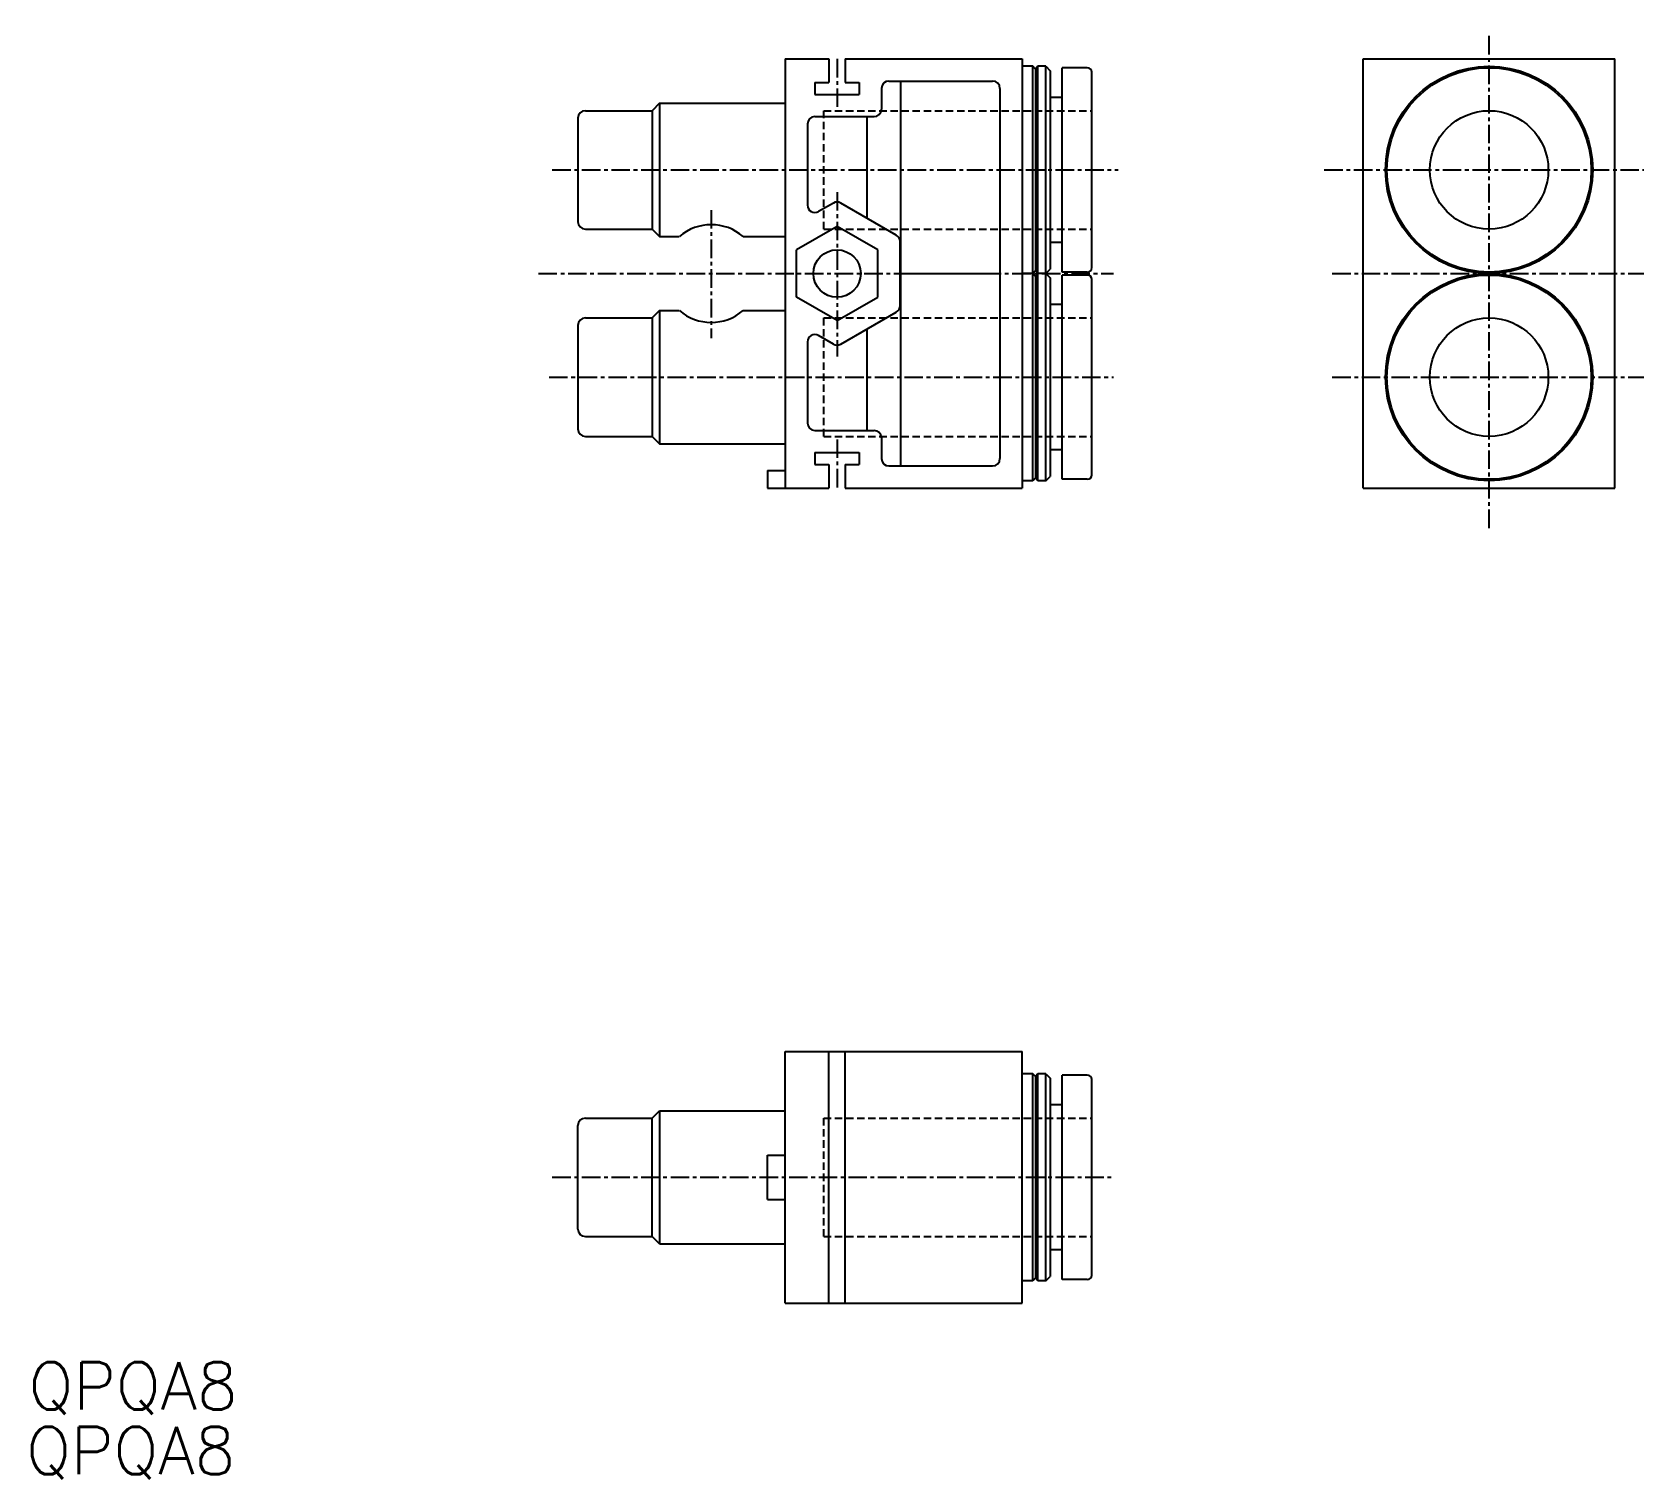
# Model space of a CAD drawing. Extents: x 1 to 110, y -5 to 92.
import ezdxf

# ---------------------------------------------------------------- set-up
doc = ezdxf.new("R2010")
doc.units = 0
doc.linetypes.add('CENTER', pattern=[2, 1.25, -0.25, 0.25, -0.25])
doc.linetypes.add('DASHED', pattern=[0.75, 0.5, -0.25])
doc.layers.get('0').update_dxf_attribs({"linetype": 'CONTINUOUS'})
doc.layers.add('CENTER', color=1, linetype='CENTER')
doc.styles.get("Standard").update_dxf_attribs({"font": 'txt.shx'})

msp = doc.modelspace()

# ---------------------------------------------------------------- linework, layer by layer
at = {"color": 7, "linetype": 'CONTINUOUS'}
for p, q in [((52.11, 90.52), (55.06, 90.52)), ((52.11, 90.52), (52.11, 61.52)), ((55.06, 90.52), (55.06, 88.92)), ((56.16, 90.52), (68.11, 90.52)), ((56.16, 90.52), (56.16, 88.92)), ((68.11, 90.52), (68.11, 61.52)), ((91.15, 61.52), (91.15, 90.52)), ((91.15, 90.52), (108.15, 90.52)), ((108.15, 61.52), (108.15, 90.52)), ((68.83, 90.02), (68.11, 90.02)), ((68.83, 76.02), (68.83, 90.02)), ((69.01, 89.82), (68.83, 90.02)), ((69.18, 90.02), (69.01, 89.82)), ((69.01, 89.82), (69.01, 76.22)), ((69.71, 90.02), (69.18, 90.02)), ((69.18, 76.02), (69.18, 90.02)), ((69.71, 76.02), (69.71, 90.02)), ((69.71, 90.02), (70.01, 89.72)), ((70.01, 89.72), (70.01, 76.32)), ((72.51, 89.92), (70.81, 89.92)), ((70.81, 76.12), (70.81, 89.92)), ((72.81, 76.42), (72.81, 89.62)), ((54.11, 88.92), (55.06, 88.92)), ((54.11, 88.92), (54.11, 88.12)), ((56.16, 88.92), (57.11, 88.92)), ((57.11, 88.92), (57.11, 88.12)), ((58.61, 88.52), (58.61, 87.12)), ((59.11, 89.02), (66.11, 89.02)), ((59.91, 63.02), (59.91, 89.02)), ((66.61, 88.52), (66.61, 63.52)), ((43.61, 87.52), (43.11, 87.02)), ((43.61, 87.52), (43.61, 78.52)), ((43.61, 87.52), (52.11, 87.52)), ((54.11, 88.12), (57.11, 88.12)), ((70.81, 87.92), (70.01, 87.92)), ((38.11, 86.52), (38.11, 79.52)), ((38.61, 87.02), (43.11, 87.02)), ((43.11, 87.02), (43.11, 79.02)), ((53.61, 86.12), (53.61, 80.64)), ((54.11, 86.62), (58.11, 86.62)), ((57.61, 86.62), (57.61, 79.77)), ((55.36, 80.78), (54.36, 80.2)), ((59.61, 78.62), (55.86, 80.78)), ((38.61, 79.02), (43.11, 79.02)), ((43.11, 79.02), (43.61, 78.52)), ((43.61, 78.52), (44.95, 78.52)), ((49.26, 78.52), (52.11, 78.52)), ((55.61, 79.19), (52.86, 77.61)), ((58.36, 77.61), (55.61, 79.19)), ((52.86, 74.43), (52.86, 77.61)), ((58.36, 74.43), (58.36, 77.61)), ((59.86, 73.85), (59.86, 78.18)), ((70.81, 78.12), (70.01, 78.12)), ((69.01, 76.22), (68.83, 76.02)), ((69.18, 76.02), (69.01, 76.22)), ((69.71, 76.02), (70.01, 76.32)), ((59.86, 76.02), (66.61, 76.02)), ((68.83, 76.02), (68.11, 76.02)), ((68.83, 62.02), (68.83, 76.02)), ((69.01, 75.82), (68.83, 76.02)), ((69.18, 76.02), (69.01, 75.82)), ((69.01, 75.82), (69.01, 62.22)), ((69.18, 62.02), (69.18, 76.02)), ((69.71, 76.02), (69.18, 76.02)), ((69.71, 62.02), (69.71, 76.02)), ((69.71, 76.02), (70.01, 75.72)), ((70.01, 75.72), (70.01, 62.32)), ((72.51, 76.12), (70.81, 76.12)), ((72.51, 75.92), (70.81, 75.92)), ((70.81, 62.12), (70.81, 75.92)), ((72.81, 62.42), (72.81, 75.62)), ((55.61, 72.84), (52.86, 74.43)), ((55.61, 72.84), (58.36, 74.43)), ((38.61, 73.02), (43.11, 73.02)), ((43.61, 73.52), (43.11, 73.02)), ((43.11, 73.02), (43.11, 65.02)), ((43.61, 73.52), (43.61, 64.52)), ((43.61, 73.52), (44.95, 73.52)), ((49.26, 73.52), (52.11, 73.52)), ((55.86, 71.25), (59.61, 73.42)), ((70.81, 73.92), (70.01, 73.92)), ((38.11, 72.52), (38.11, 65.52)), ((57.61, 72.26), (57.61, 65.42)), ((53.61, 71.4), (53.61, 65.92)), ((55.36, 71.25), (54.36, 71.83)), ((54.11, 65.42), (58.11, 65.42)), ((38.61, 65.02), (43.11, 65.02)), ((43.11, 65.02), (43.61, 64.52)), ((43.61, 64.52), (52.11, 64.52)), ((58.61, 64.92), (58.61, 63.52)), ((54.11, 63.92), (54.11, 63.12)), ((54.11, 63.92), (57.11, 63.92)), ((57.11, 63.92), (57.11, 63.12)), ((70.81, 64.12), (70.01, 64.12)), ((50.91, 62.72), (52.11, 62.72)), ((50.91, 62.72), (50.91, 61.52)), ((54.11, 63.12), (55.06, 63.12)), ((55.06, 63.12), (55.06, 61.52)), ((56.16, 63.12), (57.11, 63.12)), ((56.16, 63.12), (56.16, 61.52)), ((59.11, 63.02), (66.11, 63.02)), ((69.01, 62.22), (68.83, 62.02)), ((69.18, 62.02), (69.01, 62.22)), ((69.71, 62.02), (70.01, 62.32)), ((72.51, 62.12), (70.81, 62.12)), ((50.91, 61.52), (55.06, 61.52)), ((56.16, 61.52), (68.11, 61.52)), ((68.83, 62.02), (68.11, 62.02)), ((69.71, 62.02), (69.18, 62.02)), ((91.15, 61.52), (108.15, 61.52)), ((52.11, 6.47), (52.11, 23.47)), ((52.11, 23.47), (68.11, 23.47)), ((55.06, 6.47), (55.06, 23.47)), ((56.16, 6.47), (56.16, 23.47)), ((68.11, 6.47), (68.11, 23.47)), ((68.83, 21.97), (68.11, 21.97)), ((68.83, 7.97), (68.83, 21.97)), ((69.01, 21.77), (68.83, 21.97)), ((69.18, 21.97), (69.01, 21.77)), ((69.18, 7.97), (69.18, 21.97)), ((69.71, 21.97), (69.18, 21.97)), ((69.71, 7.97), (69.71, 21.97)), ((69.71, 21.97), (70.01, 21.67)), ((72.51, 21.87), (70.81, 21.87)), ((70.81, 8.07), (70.81, 21.87)), ((69.01, 21.77), (69.01, 8.17)), ((70.01, 21.67), (70.01, 8.27)), ((72.81, 8.37), (72.81, 21.57)), ((70.81, 19.87), (70.01, 19.87)), ((38.61, 18.97), (43.11, 18.97)), ((43.11, 18.97), (43.61, 19.47)), ((43.11, 10.97), (43.11, 18.97)), ((43.61, 19.47), (43.61, 10.47)), ((43.61, 19.47), (52.11, 19.47)), ((38.11, 11.47), (38.11, 18.47)), ((50.91, 13.47), (50.91, 16.47)), ((50.91, 16.47), (52.11, 16.47)), ((50.91, 13.47), (52.11, 13.47)), ((38.61, 10.97), (43.11, 10.97)), ((43.61, 10.47), (43.11, 10.97)), ((43.61, 10.47), (52.11, 10.47)), ((70.81, 10.07), (70.01, 10.07)), ((68.83, 7.97), (68.11, 7.97)), ((69.01, 8.17), (68.83, 7.97)), ((69.18, 7.97), (69.01, 8.17)), ((69.71, 7.97), (69.18, 7.97)), ((69.71, 7.97), (70.01, 8.27)), ((72.51, 8.07), (70.81, 8.07)), ((52.11, 6.47), (68.11, 6.47))]:
    msp.add_line(p, q, dxfattribs=at)
at = {"color": 3, "linetype": 'DASHED'}
for p, q in [((54.71, 79.02), (54.71, 87.02)), ((54.71, 87.02), (72.81, 87.02)), ((54.71, 79.02), (72.81, 79.02)), ((54.71, 73.02), (72.81, 73.02)), ((54.71, 65.02), (54.71, 73.02)), ((54.71, 65.02), (72.81, 65.02)), ((54.71, 18.97), (72.81, 18.97)), ((54.71, 10.97), (54.71, 18.97)), ((54.71, 10.97), (72.81, 10.97))]:
    msp.add_line(p, q, dxfattribs=at)
at = {"color": 7, "linetype": 'CONTINUOUS'}
for centre, radius in [((99.65, 83.02), 7), ((99.65, 83.02), 6.9), ((99.65, 83.02), 4), ((55.61, 76.02), 1.6), ((99.65, 69.02), 7), ((99.65, 69.02), 6.9), ((99.65, 69.02), 4)]:
    msp.add_circle(centre, radius, dxfattribs=at)
for centre, radius, start, end in [((72.51, 89.62), 0.3, 0, 90), ((59.11, 88.52), 0.5, 90, 180), ((66.11, 88.52), 0.5, 0, 90), ((58.11, 87.12), 0.5, 270, 0), ((38.61, 86.52), 0.5, 90, 180), ((54.11, 86.12), 0.5, 90, 180), ((54.11, 80.64), 0.5, 180, 300), ((55.61, 80.35), 0.5, 60, 120), ((38.61, 79.52), 0.5, 180, 270), ((47.11, 76.02), 3.3, 49.2509, 130.7491), ((59.36, 78.18), 0.5, 0, 60), ((72.51, 76.42), 0.3, 270, 0), ((72.51, 75.62), 0.3, 0, 90), ((38.61, 72.52), 0.5, 90, 180), ((47.11, 76.02), 3.3, 229.2509, 310.7491), ((59.36, 73.85), 0.5, 300, 0), ((54.11, 71.4), 0.5, 60, 180), ((55.61, 71.69), 0.5, 240, 300), ((38.61, 65.52), 0.5, 180, 270), ((54.11, 65.92), 0.5, 180, 270), ((58.11, 64.92), 0.5, 0, 90), ((59.11, 63.52), 0.5, 180, 270), ((66.11, 63.52), 0.5, 270, 0), ((72.51, 62.42), 0.3, 270, 0), ((72.51, 21.57), 0.3, 0, 90), ((38.61, 18.47), 0.5, 90, 180), ((38.61, 11.47), 0.5, 180, 270), ((72.51, 8.37), 0.3, 270, 0)]:
    msp.add_arc(centre, radius, start, end, dxfattribs=at)
at = {"layer": 'CENTER', "color": 1, "linetype": 'CENTER'}
for p, q in [((99.65, 58.82), (99.65, 92.32)), ((55.61, 90.52), (55.61, 87.27)), ((36.37, 83.02), (74.6, 83.02)), ((88.52, 83.02), (110.1, 83.02)), ((55.61, 81.52), (55.61, 70.41)), ((47.11, 80.31), (47.11, 71.65)), ((35.44, 76.02), (74.28, 76.02)), ((89.05, 76.02), (110.1, 76.02)), ((36.16, 69.02), (74.28, 69.02)), ((89.05, 69.02), (110.1, 69.02)), ((55.61, 64.82), (55.61, 61.52)), ((36.37, 14.97), (74.28, 14.97))]:
    msp.add_line(p, q, dxfattribs=at)

# ---------------------------------------------------------------- texts
at = {"color": 7, "linetype": 'CONTINUOUS'}
for p in [(1, -0.72), (0.84, -5.09)]:
    msp.add_text('QPQA8', height=3.2, dxfattribs=at).set_placement(p)

doc.saveas('drawing.dxf')
